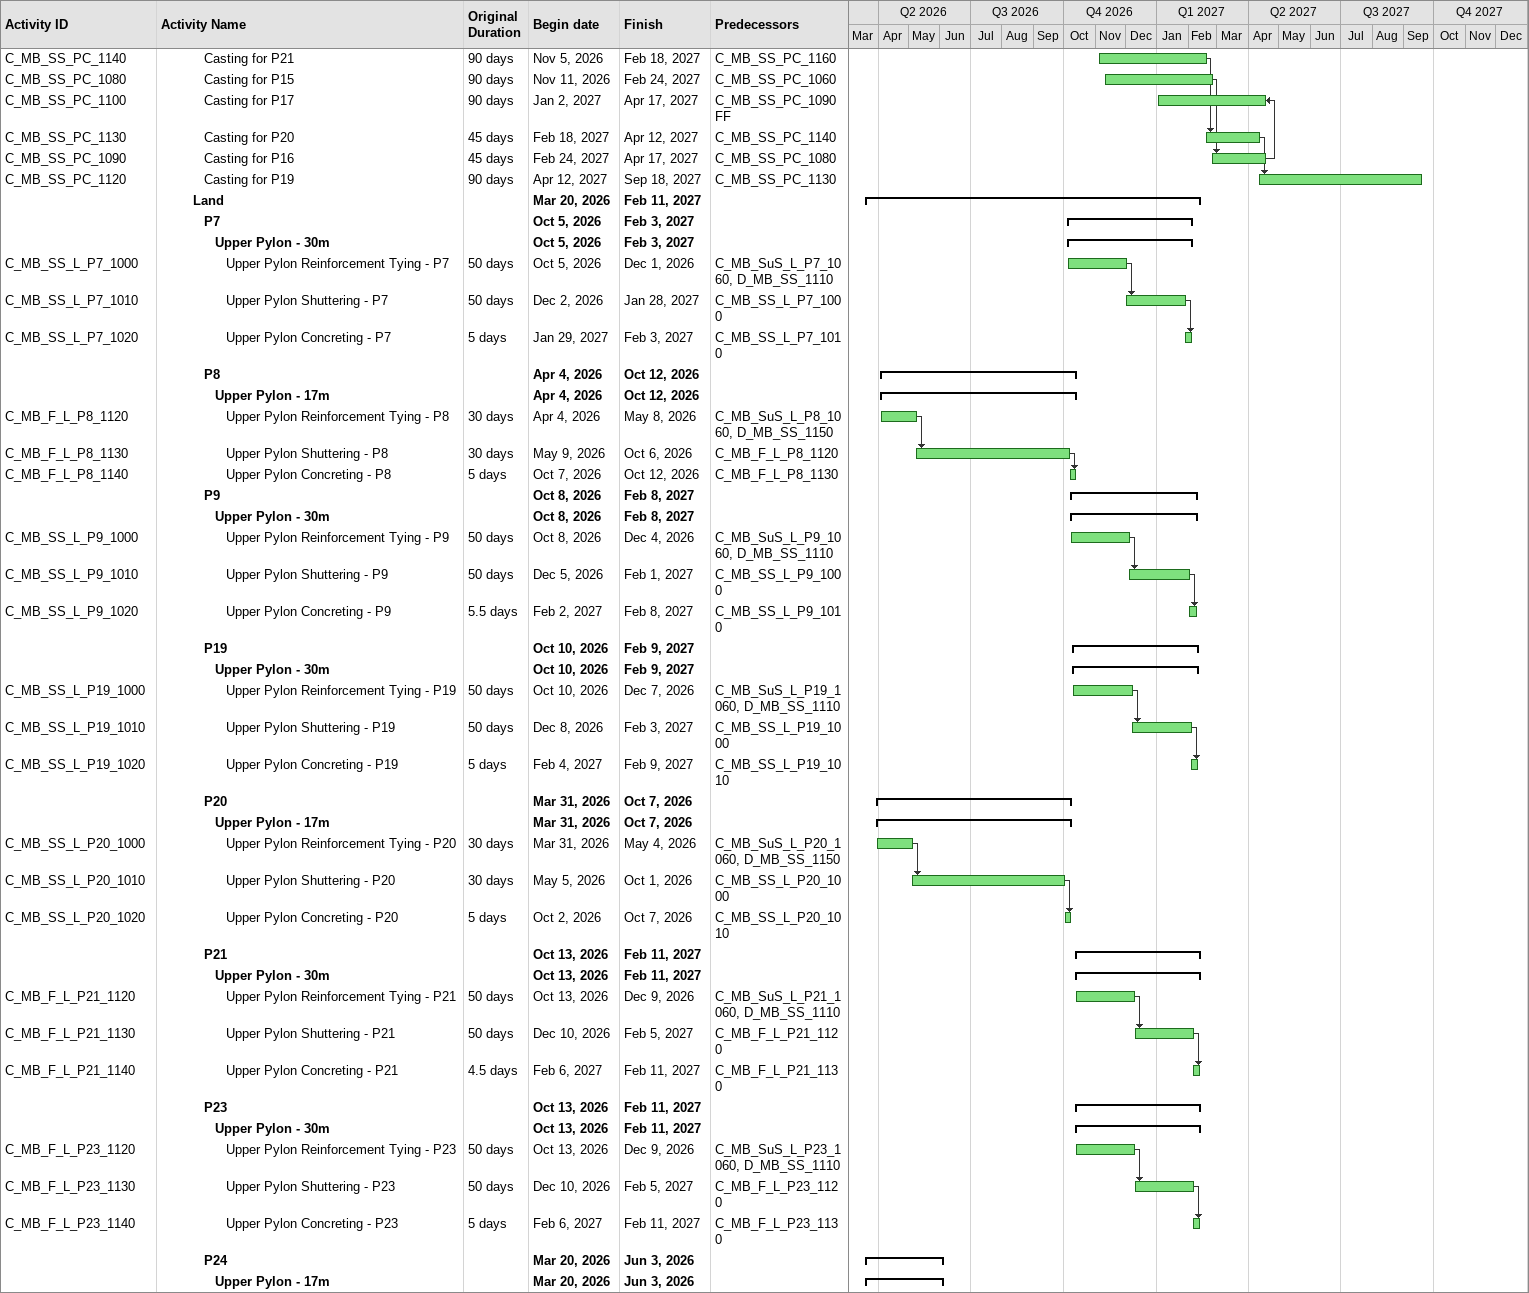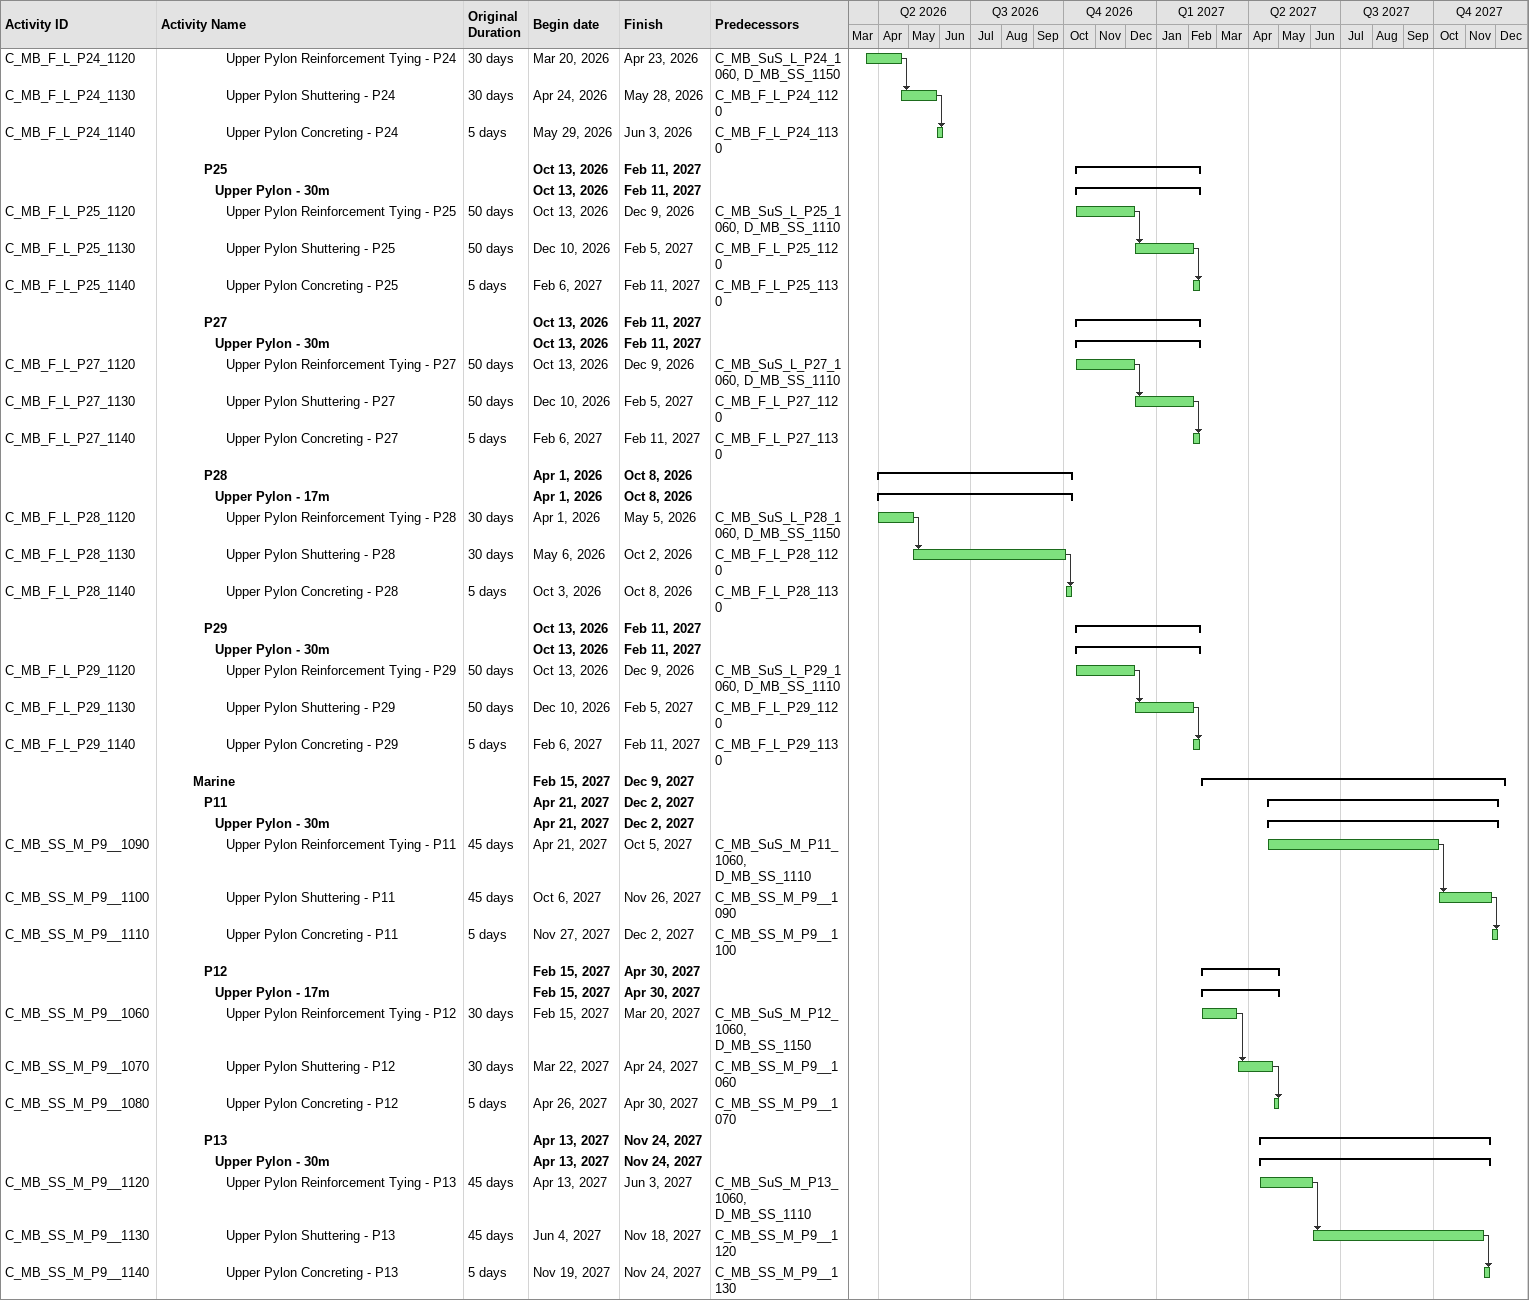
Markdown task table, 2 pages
| ID | Level | Task | Original duration | Start | Finish | Predecessors |
|---|---|---|---|---|---|---|
| C_MB_SS_PC_1140 | 5 | Casting for P21 | 90d | 2026-11-05 | 2027-02-18 | C_MB_SS_PC_1160 |
| C_MB_SS_PC_1080 | 5 | Casting for P15 | 90d | 2026-11-11 | 2027-02-24 | C_MB_SS_PC_1060 |
| C_MB_SS_PC_1100 | 5 | Casting for P17 | 90d | 2027-01-02 | 2027-04-17 | C_MB_SS_PC_1090FF |
| C_MB_SS_PC_1130 | 5 | Casting for P20 | 45d | 2027-02-18 | 2027-04-12 | C_MB_SS_PC_1140 |
| C_MB_SS_PC_1090 | 5 | Casting for P16 | 45d | 2027-02-24 | 2027-04-17 | C_MB_SS_PC_1080 |
| C_MB_SS_PC_1120 | 5 | Casting for P19 | 90d | 2027-04-12 | 2027-09-18 | C_MB_SS_PC_1130 |
|  | 4 | **Land** |  | 2026-03-20 | 2027-02-11 |  |
|  | 5 | **P7** |  | 2026-10-05 | 2027-02-03 |  |
|  | 6 | **Upper Pylon - 30m** |  | 2026-10-05 | 2027-02-03 |  |
| C_MB_SS_L_P7_1000 | 7 | Upper Pylon Reinforcement Tying - P7 | 50d | 2026-10-05 | 2026-12-01 | C_MB_SuS_L_P7_1060, D_MB_SS_1110 |
| C_MB_SS_L_P7_1010 | 7 | Upper Pylon Shuttering - P7 | 50d | 2026-12-02 | 2027-01-28 | C_MB_SS_L_P7_1000 |
| C_MB_SS_L_P7_1020 | 7 | Upper Pylon Concreting - P7 | 5d | 2027-01-29 | 2027-02-03 | C_MB_SS_L_P7_1010 |
|  | 5 | **P8** |  | 2026-04-04 | 2026-10-12 |  |
|  | 6 | **Upper Pylon - 17m** |  | 2026-04-04 | 2026-10-12 |  |
| C_MB_F_L_P8_1120 | 7 | Upper Pylon Reinforcement Tying - P8 | 30d | 2026-04-04 | 2026-05-08 | C_MB_SuS_L_P8_1060, D_MB_SS_1150 |
| C_MB_F_L_P8_1130 | 7 | Upper Pylon Shuttering - P8 | 30d | 2026-05-09 | 2026-10-06 | C_MB_F_L_P8_1120 |
| C_MB_F_L_P8_1140 | 7 | Upper Pylon Concreting - P8 | 5d | 2026-10-07 | 2026-10-12 | C_MB_F_L_P8_1130 |
|  | 5 | **P9** |  | 2026-10-08 | 2027-02-08 |  |
|  | 6 | **Upper Pylon - 30m** |  | 2026-10-08 | 2027-02-08 |  |
| C_MB_SS_L_P9_1000 | 7 | Upper Pylon Reinforcement Tying - P9 | 50d | 2026-10-08 | 2026-12-04 | C_MB_SuS_L_P9_1060, D_MB_SS_1110 |
| C_MB_SS_L_P9_1010 | 7 | Upper Pylon Shuttering - P9 | 50d | 2026-12-05 | 2027-02-01 | C_MB_SS_L_P9_1000 |
| C_MB_SS_L_P9_1020 | 7 | Upper Pylon Concreting - P9 | 5.5d | 2027-02-02 | 2027-02-08 | C_MB_SS_L_P9_1010 |
|  | 5 | **P19** |  | 2026-10-10 | 2027-02-09 |  |
|  | 6 | **Upper Pylon - 30m** |  | 2026-10-10 | 2027-02-09 |  |
| C_MB_SS_L_P19_1000 | 7 | Upper Pylon Reinforcement Tying - P19 | 50d | 2026-10-10 | 2026-12-07 | C_MB_SuS_L_P19_1060, D_MB_SS_1110 |
| C_MB_SS_L_P19_1010 | 7 | Upper Pylon Shuttering - P19 | 50d | 2026-12-08 | 2027-02-03 | C_MB_SS_L_P19_1000 |
| C_MB_SS_L_P19_1020 | 7 | Upper Pylon Concreting - P19 | 5d | 2027-02-04 | 2027-02-09 | C_MB_SS_L_P19_1010 |
|  | 5 | **P20** |  | 2026-03-31 | 2026-10-07 |  |
|  | 6 | **Upper Pylon - 17m** |  | 2026-03-31 | 2026-10-07 |  |
| C_MB_SS_L_P20_1000 | 7 | Upper Pylon Reinforcement Tying - P20 | 30d | 2026-03-31 | 2026-05-04 | C_MB_SuS_L_P20_1060, D_MB_SS_1150 |
| C_MB_SS_L_P20_1010 | 7 | Upper Pylon Shuttering - P20 | 30d | 2026-05-05 | 2026-10-01 | C_MB_SS_L_P20_1000 |
| C_MB_SS_L_P20_1020 | 7 | Upper Pylon Concreting - P20 | 5d | 2026-10-02 | 2026-10-07 | C_MB_SS_L_P20_1010 |
|  | 5 | **P21** |  | 2026-10-13 | 2027-02-11 |  |
|  | 6 | **Upper Pylon - 30m** |  | 2026-10-13 | 2027-02-11 |  |
| C_MB_F_L_P21_1120 | 7 | Upper Pylon Reinforcement Tying - P21 | 50d | 2026-10-13 | 2026-12-09 | C_MB_SuS_L_P21_1060, D_MB_SS_1110 |
| C_MB_F_L_P21_1130 | 7 | Upper Pylon Shuttering - P21 | 50d | 2026-12-10 | 2027-02-05 | C_MB_F_L_P21_1120 |
| C_MB_F_L_P21_1140 | 7 | Upper Pylon Concreting - P21 | 4.5d | 2027-02-06 | 2027-02-11 | C_MB_F_L_P21_1130 |
|  | 5 | **P23** |  | 2026-10-13 | 2027-02-11 |  |
|  | 6 | **Upper Pylon - 30m** |  | 2026-10-13 | 2027-02-11 |  |
| C_MB_F_L_P23_1120 | 7 | Upper Pylon Reinforcement Tying - P23 | 50d | 2026-10-13 | 2026-12-09 | C_MB_SuS_L_P23_1060, D_MB_SS_1110 |
| C_MB_F_L_P23_1130 | 7 | Upper Pylon Shuttering - P23 | 50d | 2026-12-10 | 2027-02-05 | C_MB_F_L_P23_1120 |
| C_MB_F_L_P23_1140 | 7 | Upper Pylon Concreting - P23 | 5d | 2027-02-06 | 2027-02-11 | C_MB_F_L_P23_1130 |
|  | 5 | **P24** |  | 2026-03-20 | 2026-06-03 |  |
|  | 6 | **Upper Pylon - 17m** |  | 2026-03-20 | 2026-06-03 |  |
| C_MB_F_L_P24_1120 | 7 | Upper Pylon Reinforcement Tying - P24 | 30d | 2026-03-20 | 2026-04-23 | C_MB_SuS_L_P24_1060, D_MB_SS_1150 |
| C_MB_F_L_P24_1130 | 7 | Upper Pylon Shuttering - P24 | 30d | 2026-04-24 | 2026-05-28 | C_MB_F_L_P24_1120 |
| C_MB_F_L_P24_1140 | 7 | Upper Pylon Concreting - P24 | 5d | 2026-05-29 | 2026-06-03 | C_MB_F_L_P24_1130 |
|  | 5 | **P25** |  | 2026-10-13 | 2027-02-11 |  |
|  | 6 | **Upper Pylon - 30m** |  | 2026-10-13 | 2027-02-11 |  |
| C_MB_F_L_P25_1120 | 7 | Upper Pylon Reinforcement Tying - P25 | 50d | 2026-10-13 | 2026-12-09 | C_MB_SuS_L_P25_1060, D_MB_SS_1110 |
| C_MB_F_L_P25_1130 | 7 | Upper Pylon Shuttering - P25 | 50d | 2026-12-10 | 2027-02-05 | C_MB_F_L_P25_1120 |
| C_MB_F_L_P25_1140 | 7 | Upper Pylon Concreting - P25 | 5d | 2027-02-06 | 2027-02-11 | C_MB_F_L_P25_1130 |
|  | 5 | **P27** |  | 2026-10-13 | 2027-02-11 |  |
|  | 6 | **Upper Pylon - 30m** |  | 2026-10-13 | 2027-02-11 |  |
| C_MB_F_L_P27_1120 | 7 | Upper Pylon Reinforcement Tying - P27 | 50d | 2026-10-13 | 2026-12-09 | C_MB_SuS_L_P27_1060, D_MB_SS_1110 |
| C_MB_F_L_P27_1130 | 7 | Upper Pylon Shuttering - P27 | 50d | 2026-12-10 | 2027-02-05 | C_MB_F_L_P27_1120 |
| C_MB_F_L_P27_1140 | 7 | Upper Pylon Concreting - P27 | 5d | 2027-02-06 | 2027-02-11 | C_MB_F_L_P27_1130 |
|  | 5 | **P28** |  | 2026-04-01 | 2026-10-08 |  |
|  | 6 | **Upper Pylon - 17m** |  | 2026-04-01 | 2026-10-08 |  |
| C_MB_F_L_P28_1120 | 7 | Upper Pylon Reinforcement Tying - P28 | 30d | 2026-04-01 | 2026-05-05 | C_MB_SuS_L_P28_1060, D_MB_SS_1150 |
| C_MB_F_L_P28_1130 | 7 | Upper Pylon Shuttering - P28 | 30d | 2026-05-06 | 2026-10-02 | C_MB_F_L_P28_1120 |
| C_MB_F_L_P28_1140 | 7 | Upper Pylon Concreting - P28 | 5d | 2026-10-03 | 2026-10-08 | C_MB_F_L_P28_1130 |
|  | 5 | **P29** |  | 2026-10-13 | 2027-02-11 |  |
|  | 6 | **Upper Pylon - 30m** |  | 2026-10-13 | 2027-02-11 |  |
| C_MB_F_L_P29_1120 | 7 | Upper Pylon Reinforcement Tying - P29 | 50d | 2026-10-13 | 2026-12-09 | C_MB_SuS_L_P29_1060, D_MB_SS_1110 |
| C_MB_F_L_P29_1130 | 7 | Upper Pylon Shuttering - P29 | 50d | 2026-12-10 | 2027-02-05 | C_MB_F_L_P29_1120 |
| C_MB_F_L_P29_1140 | 7 | Upper Pylon Concreting - P29 | 5d | 2027-02-06 | 2027-02-11 | C_MB_F_L_P29_1130 |
|  | 4 | **Marine** |  | 2027-02-15 | 2027-12-09 |  |
|  | 5 | **P11** |  | 2027-04-21 | 2027-12-02 |  |
|  | 6 | **Upper Pylon - 30m** |  | 2027-04-21 | 2027-12-02 |  |
| C_MB_SS_M_P9__1090 | 7 | Upper Pylon Reinforcement Tying - P11 | 45d | 2027-04-21 | 2027-10-05 | C_MB_SuS_M_P11_1060, D_MB_SS_1110 |
| C_MB_SS_M_P9__1100 | 7 | Upper Pylon Shuttering - P11 | 45d | 2027-10-06 | 2027-11-26 | C_MB_SS_M_P9__1090 |
| C_MB_SS_M_P9__1110 | 7 | Upper Pylon Concreting - P11 | 5d | 2027-11-27 | 2027-12-02 | C_MB_SS_M_P9__1100 |
|  | 5 | **P12** |  | 2027-02-15 | 2027-04-30 |  |
|  | 6 | **Upper Pylon - 17m** |  | 2027-02-15 | 2027-04-30 |  |
| C_MB_SS_M_P9__1060 | 7 | Upper Pylon Reinforcement Tying - P12 | 30d | 2027-02-15 | 2027-03-20 | C_MB_SuS_M_P12_1060, D_MB_SS_1150 |
| C_MB_SS_M_P9__1070 | 7 | Upper Pylon Shuttering - P12 | 30d | 2027-03-22 | 2027-04-24 | C_MB_SS_M_P9__1060 |
| C_MB_SS_M_P9__1080 | 7 | Upper Pylon Concreting - P12 | 5d | 2027-04-26 | 2027-04-30 | C_MB_SS_M_P9__1070 |
|  | 5 | **P13** |  | 2027-04-13 | 2027-11-24 |  |
|  | 6 | **Upper Pylon - 30m** |  | 2027-04-13 | 2027-11-24 |  |
| C_MB_SS_M_P9__1120 | 7 | Upper Pylon Reinforcement Tying - P13 | 45d | 2027-04-13 | 2027-06-03 | C_MB_SuS_M_P13_1060, D_MB_SS_1110 |
| C_MB_SS_M_P9__1130 | 7 | Upper Pylon Shuttering - P13 | 45d | 2027-06-04 | 2027-11-18 | C_MB_SS_M_P9__1120 |
| C_MB_SS_M_P9__1140 | 7 | Upper Pylon Concreting - P13 | 5d | 2027-11-19 | 2027-11-24 | C_MB_SS_M_P9__1130 |
